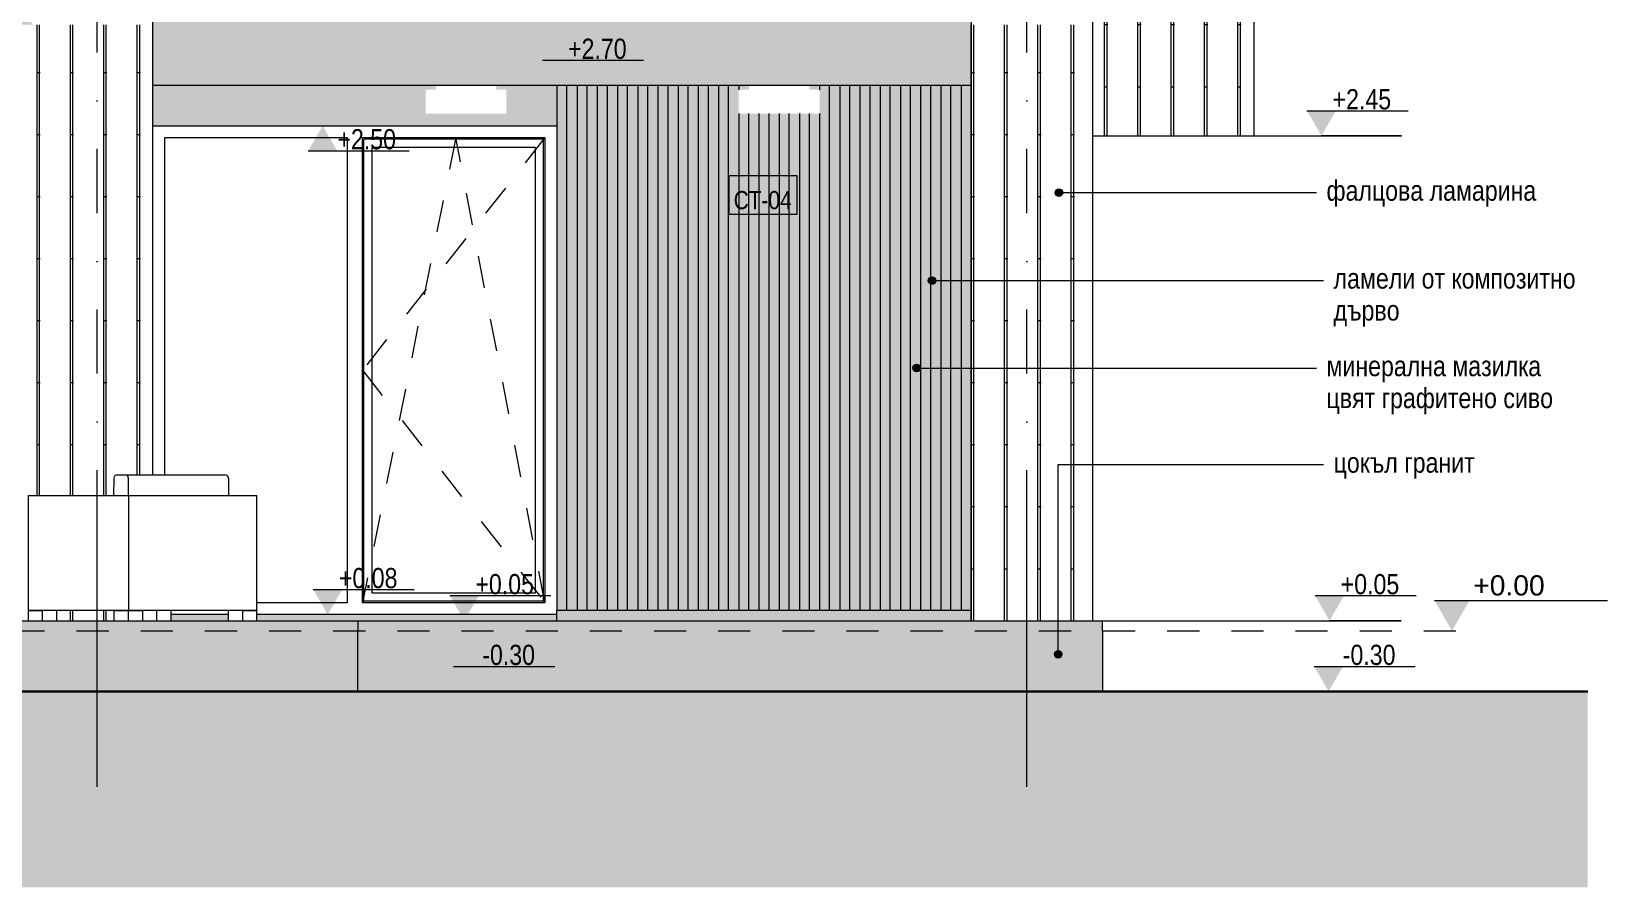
# Model space of a CAD drawing. Header units: centimetres. Extents: x -1923 to 51, y -127 to 807.
# Drawn here: x -729 to 51, y -127 to 297 of the extents above; entities that cross this region are included whole.
import ezdxf

# ---------------------------------------------------------------- set-up
doc = ezdxf.new("R2010")
doc.units = ezdxf.units.CM
doc.linetypes.add('Dash', pattern=[31.75, 15.875, -15.875])
doc.linetypes.add('Dash dot', pattern=[79.375, 31.75, -23.8125, 0, -23.8125])
for name, color, linetype, lineweight in [('A-ANNO-NOTE', 7, 'Continuous', 9), ('A-DETL-GENF', 7, 'Continuous', 9), ('A-FLOR', 7, 'Continuous', 9), ('A-FLOR-LEVL', 7, 'Continuous', 9), ('A-FLOR-PATT', 7, 'Continuous', 9), ('A-GLAZ', 7, 'Continuous', 5), ('A-GLAZ-CWMG', 7, 'Continuous', 9), ('A-GLAZ-HDLN', 7, 'Dash', 5), ('A-WALL', 7, 'Continuous', 9), ('A-WALL-IDEN', 7, 'Continuous', 9), ('A-WALL-PATT', 7, 'Continuous', 9), ('G-ANNO-DIMS', 7, 'Continuous', 9), ('G-ANNO-TEXT', 7, 'Continuous', 9), ('I-FURN', 7, 'Continuous', 9), ('S-GRID', 7, 'Continuous', 9)]:
    doc.layers.add(name, color=color, linetype=linetype, lineweight=lineweight)
doc.layers.add('A-DETL', color=7, linetype='Continuous', lineweight=9, true_color=0x008000)
doc.styles.add('Arial', font='arial.ttf', dxfattribs={"height": 10})
doc.styles.add('Arial Narrow', font='ARIALN.TTF', dxfattribs={"height": 10})
doc.styles.add('Arial Narrow_1', font='ARIALN.TTF', dxfattribs={"height": 10})
doc.styles.add('Arial Narrow_3', font='ARIALN.TTF', dxfattribs={"height": 9})

# ---------------------------------------------------------------- blocks, each defined once
blk = doc.blocks.new('Sofa-10 - 900 x 700-V1-СЕВЕР')
at = {"layer": 'I-FURN'}
for p, q in [((-688.33, 75.56), (-688.57, 67)), ((-682.28, 77), (-687.27, 77)), ((-632.78, 77), (-682.28, 77)), ((-681.21, 67), (-681.21, 75.5)), ((-631.72, 75.5), (-631.72, 67)), ((-730.71, 10), (-730.71, 67)), ((-730.71, 67), (-681.21, 67)), ((-681.21, 67), (-617.57, 67)), ((-681.21, 67), (-681.21, 10)), ((-617.57, 10), (-617.57, 67)), ((-730.71, 10), (-723.64, 10)), ((-730.71, 5), (-730.71, 10)), ((-681.21, 10), (-730.71, 10)), ((-723.64, 5), (-723.64, 10)), ((-716.57, 5), (-716.57, 10)), ((-688.29, 10), (-681.21, 10)), ((-688.29, 5), (-688.29, 10)), ((-681.21, 10), (-674.14, 10)), ((-681.21, 5), (-681.21, 10)), ((-617.57, 10), (-681.21, 10)), ((-674.14, 10), (-674.14, 5)), ((-667.07, 5), (-667.07, 10)), ((-660, 5), (-660, 10)), ((-631.72, 5), (-631.72, 10)), ((-624.65, 10), (-617.57, 10)), ((-624.65, 10), (-624.65, 5)), ((-617.57, 5), (-617.57, 10))]:
    blk.add_line(p, q, dxfattribs=at)
for centre, start_param, end_param in [((-687.27, 75.5), 0, 1.530278), ((-682.28, 75.5), 4.712389, 6.283185), ((-632.78, 75.5), 4.712389, 6.283185)]:
    blk.add_ellipse(centre, major_axis=(0, 1.5), ratio=0.707107, start_param=start_param, end_param=end_param, dxfattribs=at)
blk = doc.blocks.new('DOUBLE - OK_F - 200x242-2493595-СЕВЕР')
at = {"layer": 'A-GLAZ'}
for p, q in [((-663.24, 77), (-663.24, 244.1)), ((-663.24, 244.1), (-572.94, 244.1)), ((-572.94, 244.1), (-572.94, 13.9)), ((-565.34, 13.9), (-565.34, 244.1)), ((-565.34, 244.1), (-475.04, 244.1)), ((-564.64, 14.6), (-564.64, 243.4)), ((-475.74, 243.4), (-564.64, 243.4)), ((-475.74, 14.6), (-475.74, 243.4)), ((-475.04, 244.1), (-475.04, 13.9)), ((-560.54, 18.7), (-560.54, 239.3)), ((-560.54, 239.3), (-479.84, 239.3)), ((-479.84, 239.3), (-479.84, 18.7)), ((-479.84, 18.7), (-560.54, 18.7)), ((-572.94, 13.9), (-617.57, 13.9)), ((-475.04, 13.9), (-565.34, 13.9)), ((-475.74, 14.6), (-564.64, 14.6))]:
    blk.add_line(p, q, dxfattribs=at)
at = {"layer": 'A-GLAZ-HDLN'}
for p, q in [((-519.14, 244.1), (-565.34, 13.9)), ((-475.04, 244.1), (-565.34, 129)), ((-475.04, 13.9), (-519.14, 244.1)), ((-565.34, 129), (-475.04, 13.9))]:
    blk.add_line(p, q, dxfattribs=at)
blk = doc.blocks.new('Rectangular Mullion - TEC_LAMEL-2326487-СЕВЕР')
at = {"layer": 'A-GLAZ-CWMG', "true_color": 0xcfc6ba}
blk.add_hatch(color=9, dxfattribs=at).paths.add_polyline_path([(-969.19, 10), (-964.19, 10), (-964.19, 270), (-969.19, 270), (-969.19, 14.5)])
at = {"layer": 'A-GLAZ-CWMG'}
for p, q in [((-969.19, 270), (-969.19, 10)), ((-964.19, 10), (-964.19, 270)), ((-964.19, 10), (-969.19, 10))]:
    blk.add_line(p, q, dxfattribs=at)
blk = doc.blocks.new('Rectangular Mullion - TEC_LAMEL-V6-СЕВЕР')
at = {"layer": 'A-GLAZ-CWMG', "true_color": 0xcfc6ba}
h = blk.add_hatch(color=9, dxfattribs=at)
h.paths.add_polyline_path([(-379.14, 10), (-374.14, 10), (-374.14, 256.03), (-379.14, 256.03), (-379.14, 30.23)])
h.paths.add_polyline_path([(-376.85, 267.81), (-374.14, 267.81), (-374.14, 270), (-379.14, 270), (-379.14, 267.81), (-378.56, 267.81)])
at = {"layer": 'A-GLAZ-CWMG'}
for p, q in [((-379.14, 270), (-379.14, 267.81)), ((-379.14, 256.03), (-379.14, 10)), ((-374.14, 10), (-374.14, 256.03)), ((-374.14, 10), (-379.14, 10))]:
    blk.add_line(p, q, dxfattribs=at)
blk = doc.blocks.new('Rectangular Mullion - TEC_LAMEL-V7-СЕВЕР')
at = {"layer": 'A-GLAZ-CWMG', "true_color": 0xcfc6ba}
blk.add_hatch(color=9, dxfattribs=at).paths.add_polyline_path([(-369.14, 10), (-364.14, 10), (-364.14, 256.03), (-369.14, 256.03), (-369.14, 30.23)])
at = {"layer": 'A-GLAZ-CWMG'}
for p, q in [((-369.14, 256.03), (-369.14, 10)), ((-364.14, 10), (-364.14, 256.03)), ((-364.14, 10), (-369.14, 10))]:
    blk.add_line(p, q, dxfattribs=at)
blk = doc.blocks.new('Rectangular Mullion - TEC_LAMEL-V8-СЕВЕР')
at = {"layer": 'A-GLAZ-CWMG', "true_color": 0xcfc6ba}
blk.add_hatch(color=9, dxfattribs=at).paths.add_polyline_path([(-339.14, 10), (-334.14, 10), (-334.14, 270), (-339.14, 270), (-339.14, 14.5)])
at = {"layer": 'A-GLAZ-CWMG'}
for p, q in [((-339.14, 270), (-339.14, 267.81)), ((-334.14, 10), (-334.14, 270)), ((-339.14, 256.03), (-339.14, 10)), ((-334.14, 10), (-339.14, 10))]:
    blk.add_line(p, q, dxfattribs=at)
blk = doc.blocks.new('Rectangular Mullion - TEC_LAMEL-V9-СЕВЕР')
at = {"layer": 'A-GLAZ-CWMG', "true_color": 0xcfc6ba}
blk.add_hatch(color=9, dxfattribs=at).paths.add_polyline_path([(-265.75, 10), (-264.14, 10), (-264.14, 270), (-269.14, 270), (-269.14, 10)])
at = {"layer": 'A-GLAZ-CWMG'}
for p in [(-269.14, 270), (-264.14, 10)]:
    blk.add_line(p, (-269.14, 10), dxfattribs=at)
blk = doc.blocks.new('Level - w_ name-271244-СЕВЕР')
at = {"layer": 'A-FLOR-LEVL'}
blk.add_hatch(color=256, dxfattribs=at).paths.add_polyline_path([(-34.78, 15), (-17.46, 15), (-26.12, 0)])
blk.add_line((-34.78, 15), (50.8, 15), dxfattribs=at)
blk = doc.blocks.new('Spot Elevations - ELEVATION_PROJECT-150941-СЕВЕР')
at = {"layer": 'A-ANNO-NOTE'}
blk.add_hatch(color=256, dxfattribs=at).paths.add_polyline_path([(-1811.3, 587.27), (-1796.99, 587.27), (-1804.14, 574.88)])
blk.add_line((-1811.3, 587.27), (-1761.3, 587.27), dxfattribs=at)

msp = doc.modelspace()

# ---------------------------------------------------------------- hatches: boundary and pattern name
at = {"layer": 'A-DETL-GENF'}
h = msp.add_hatch(dxfattribs=at)
h.set_pattern_fill('FP1_14', color=256, style=0, pattern_type=2)
h.set_pattern_definition([(0, (-778.366, 0), (19.05, 19.05), [19.05, -19.05]), (0, (-778.366, 7.144), (19.05, 19.05), [19.05, -19.05]), (0, (-778.366, 14.287), (19.05, 19.05), [19.05, -19.05]), (90, (-775.985, 16.669), (-19.05, 19.05), [19.05, -19.05]), (90, (-768.841, 16.669), (-19.05, 19.05), [19.05, -19.05]), (90, (-761.697, 16.669), (-19.05, 19.05), [19.05, -19.05])])
h.paths.add_polyline_path([(-204.4, -127.05), (41, -127.05), (41, -30), (-1922.17, -30), (-1922.17, -127.05), (-449.79, -127.05)])
at = {"layer": 'A-FLOR-PATT', "lineweight": 5, "true_color": 0xebebeb}
for points in [[(-572.49, 0), (-567.64, 0), (-567.64, 5), (-1414.14, 5), (-1414.14, 0), (-587.83, 0)], [(-204.4, 0), (-199.14, 0), (-199.14, 5), (-567.64, 5), (-567.64, 0), (-219.73, 0)]]:
    msp.add_hatch(color=7, dxfattribs=at).paths.add_polyline_path(points)
at = {"layer": 'A-WALL-PATT', "true_color": 0x8b8b8b}
h = msp.add_hatch(dxfattribs=at)
h.set_pattern_fill('FP1_5', color=252, style=0, pattern_type=2)
h.set_pattern_definition([(0, (-198.12, 300), (16.51, 30.709), [0.8382, -15.672]), (90, (-214.63, 300), (-16.51, 30.709), [30.709, 0]), (90, (-213.36, 300), (-16.51, 30.709), [30.709, 0])])
h.paths.add_polyline_path([(-129.14, 245), (-129.14, 564.19), (-191.41, 581.46), (-191.98, 578.88), (-192.32, 578.28), (-192.8, 577.77), (-193.37, 577.41), (-194.23, 577.08), (-194.3, 576.94), (-194.3, 575.38), (-194.5, 575.18), (-204.14, 575.18), (-204.14, 245), (-143.05, 245)])
h.paths.add_polyline_path([(-195.3, 576.18), (-195.3, 578.16), (-194.1, 578.21), (-193.71, 578.36), (-193.36, 578.6), (-193.09, 578.92), (-192.9, 579.3), (-192.37, 581.72), (-203.14, 584.71), (-203.14, 576.18), (-196.73, 576.18)])
at = {"layer": 'A-WALL-PATT', "lineweight": 5, "true_color": 0x787878}
h = msp.add_hatch(color=8, dxfattribs=at)
h.paths.add_polyline_path([(-503.47, 270), (-264.14, 270), (-264.14, 325), (-669.14, 325), (-669.14, 270), (-511.14, 270)])
h.paths.add_polyline_path([(-879.24, 300), (-729.14, 300), (-729.14, 325), (-904.14, 325), (-904.14, 300)])
at = {"layer": 'A-WALL-PATT', "true_color": 0x8b8b8b}
h = msp.add_hatch(dxfattribs=at)
h.set_pattern_fill('FP1_6', color=252, style=0, pattern_type=2)
h.set_pattern_definition([(0, (-643.89, 0), (16.51, 30.709), [0.8382, -15.672]), (90, (-660.4, 0), (-16.51, 30.709), [30.709, 0]), (90, (-659.13, 0), (-16.51, 30.709), [30.709, 0])])
h.paths.add_polyline_path([(-716.57, 5), (-688.29, 5), (-688.29, 10), (-716.57, 10), (-716.57, 6.63)])
h.paths.add_polyline_path([(-725.86, 67), (-688.57, 67), (-688.28, 75.94), (-688.17, 76.28), (-688, 76.58), (-687.78, 76.81), (-687.53, 76.95), (-687.27, 77), (-669.14, 77), (-669.14, 300), (-729.14, 300), (-729.14, 67)])
h = msp.add_hatch(dxfattribs=at)
h.set_pattern_fill('FP1_7', color=252, style=0, pattern_type=2)
h.set_pattern_definition([(0, (-3021.33, 0), (16.51, 30.709), [0.8382, -15.672]), (90, (-3037.84, 0), (-16.51, 30.709), [30.709, 0]), (90, (-3036.57, 0), (-16.51, 30.709), [30.709, 0])])
h.paths.add_polyline_path([(-264.14, 5), (-209.14, 5), (-209.14, 300), (-264.14, 300), (-264.14, 6.63)])
at = {"layer": 'A-WALL-PATT', "true_color": 0x787878}
h = msp.add_hatch(color=8, dxfattribs=at)
h.paths.add_polyline_path([(-660, 5), (-631.72, 5), (-631.72, 8), (-660, 8), (-660, 6.63)])
h.paths.add_polyline_path([(-469.64, 5), (-469.14, 5), (-469.14, 8), (-617.57, 8), (-617.57, 5), (-480.47, 5)])
h.paths.add_polyline_path([(-464.14, 10), (-459.14, 10), (-459.14, 270), (-464.14, 270), (-464.14, 14.5)])
h.paths.add_polyline_path([(-454.14, 10), (-449.14, 10), (-449.14, 270), (-454.14, 270), (-454.14, 14.5)])
h.paths.add_polyline_path([(-369.14, 10), (-369.14, 256.03), (-374.14, 256.03), (-374.14, 10)])
h.paths.add_polyline_path([(-379.14, 10), (-379.14, 270), (-384.14, 270), (-384.14, 10)])
h.paths.add_polyline_path([(-359.14, 10), (-359.14, 256.03), (-364.14, 256.03), (-364.14, 10)])
h.paths.add_polyline_path([(-269.14, 10), (-269.14, 270), (-274.14, 270), (-274.14, 10)])
h.paths.add_polyline_path([(-444.14, 10), (-439.14, 10), (-439.14, 270), (-444.14, 270), (-444.14, 14.5)])
h.paths.add_polyline_path([(-434.14, 10), (-429.14, 10), (-429.14, 270), (-434.14, 270), (-434.14, 14.5)])
h.paths.add_polyline_path([(-424.14, 10), (-419.14, 10), (-419.14, 270), (-424.14, 270), (-424.14, 14.5)])
h.paths.add_polyline_path([(-354.14, 10), (-349.14, 10), (-349.14, 256.03), (-354.14, 256.03), (-354.14, 14.5)])
h.paths.add_polyline_path([(-339.14, 10), (-339.14, 256.03), (-344.14, 256.03), (-344.14, 10)])
h.paths.add_polyline_path([(-279.14, 10), (-279.14, 270), (-284.14, 270), (-284.14, 10)])
h.paths.add_polyline_path([(-334.14, 10), (-329.14, 10), (-329.14, 270), (-334.14, 270), (-334.14, 14.5)])
h.paths.add_polyline_path([(-324.14, 10), (-319.14, 10), (-319.14, 270), (-324.14, 270), (-324.14, 30.23)])
h.paths.add_polyline_path([(-414.14, 10), (-409.14, 10), (-409.14, 270), (-414.14, 270), (-414.14, 30.23)])
h.paths.add_polyline_path([(-404.14, 10), (-399.14, 10), (-399.14, 270), (-404.14, 270), (-404.14, 30.23)])
h.paths.add_polyline_path([(-394.14, 10), (-389.14, 10), (-389.14, 270), (-394.14, 270), (-394.14, 30.23)])
h.paths.add_polyline_path([(-289.14, 10), (-289.14, 270), (-294.14, 270), (-294.14, 10)])
h.paths.add_polyline_path([(-299.14, 10), (-299.14, 270), (-304.14, 270), (-304.14, 10)])
h.paths.add_polyline_path([(-309.14, 10), (-309.14, 270), (-314.14, 270), (-314.14, 10)])
h.paths.add_polyline_path([(-587.83, 250), (-469.14, 250), (-469.14, 270), (-499.14, 270), (-499.14, 267.81), (-494.14, 267.81), (-494.14, 256.03), (-534.14, 256.03), (-534.14, 267.81), (-529.14, 267.81), (-529.14, 270), (-669.14, 270), (-669.14, 250), (-595.5, 250)])
h.paths.add_polyline_path([(-344.14, 267.81), (-339.14, 267.81), (-339.14, 270), (-344.14, 270)])
at = {"layer": 'A-WALL-PATT', "lineweight": 5, "true_color": 0xebebeb}
for points in [[(-388.44, 5), (-264.14, 5), (-264.14, 10), (-469.14, 10), (-469.14, 5), (-419.12, 5)], [(-1414.14, -30), (-567.64, -30), (-567.64, 0), (-1414.14, 0), (-1414.14, -1.23)], [(-251.79, -30), (-199.14, -30), (-199.14, 0), (-567.64, 0), (-567.64, -30), (-449.79, -30)]]:
    msp.add_hatch(color=7, dxfattribs=at).paths.add_polyline_path(points)
at = {"layer": 'G-ANNO-TEXT'}
h = msp.add_hatch(color=256, dxfattribs=at)
edge = h.paths.add_edge_path()
edge.add_arc((-220.71, 216.87), 1.88, 0, 360)
h = msp.add_hatch(color=256, dxfattribs=at)
edge = h.paths.add_edge_path()
edge.add_arc((-283.46, 173.37), 1.88, 0, 360)
h = msp.add_hatch(color=256, dxfattribs=at)
edge = h.paths.add_edge_path()
edge.add_arc((-291.09, 130.01), 1.88, 0, 360)
h = msp.add_hatch(color=256, dxfattribs=at)
edge = h.paths.add_edge_path()
edge.add_arc((-221.05, -11.7), 1.87, 0, 360)

# ---------------------------------------------------------------- linework, layer by layer
at = {"layer": 'A-DETL', "color": 7, "lineweight": 30}
msp.add_line((41, -30), (-1922.17, -30), dxfattribs=at)
at = {"layer": 'A-FLOR'}
for p, q in [((-1814.14, 5), (-199.14, 5)), ((-567.64, 5), (-567.64, 0)), ((-199.14, 0), (-199.14, 5))]:
    msp.add_line(p, q, dxfattribs=at)
at = {"layer": 'A-FLOR-LEVL', "linetype": 'Dash'}
msp.add_line((-1881.56, 0), (-17.46, 0), dxfattribs=at)
at = {"layer": 'A-WALL'}
for p, q in [((-669.14, 77), (-669.14, 674.51)), ((-204.14, 575.18), (-204.14, 5)), ((-264.14, 562.19), (-264.14, 5)), ((-124.14, 552.99), (-124.14, 245)), ((-669.14, 270), (-264.14, 270)), ((-669.14, 250), (-469.14, 250)), ((-204.14, 245), (-124.14, 245)), ((-631.72, 8), (-660, 8)), ((-469.14, 8), (-617.57, 8)), ((-469.14, 5), (-469.14, 10)), ((-264.14, 10), (-469.14, 10)), ((-567.64, -30), (-567.64, 0)), ((-199.14, 0), (-199.14, -30))]:
    msp.add_line(p, q, dxfattribs=at)
at = {"layer": 'A-WALL-IDEN', "flags": 128}
msp.add_lwpolyline([(-383.85, 225.3), (-350.4, 225.3), (-350.4, 206.1), (-383.85, 206.1)], close=True, dxfattribs=at)
at = {"layer": 'G-ANNO-DIMS'}
for p, q in [((-129.14, 245), (-51.2, 245)), ((-51.2, 245), (-90.77, 245)), ((-199.14, 5), (-51.24, 5)), ((-51.24, 5), (-86.75, 5))]:
    msp.add_line(p, q, dxfattribs=at)
at = {"layer": 'G-ANNO-TEXT'}
for p, q in [((-220.71, 216.87), (-93.26, 216.87)), ((-283.46, 173.37), (-89.74, 173.37)), ((-291.09, 130.01), (-93.26, 130.01)), ((-221.05, 82.24), (-89.74, 82.24)), ((-221.05, -11.7), (-221.05, 82.24))]:
    msp.add_line(p, q, dxfattribs=at)
for centre, radius in [((-220.71, 216.87), 1.88), ((-283.46, 173.37), 1.88), ((-291.09, 130.01), 1.88), ((-221.05, -11.7), 1.87)]:
    msp.add_circle(centre, radius, dxfattribs=at)
at = {"layer": 'S-GRID', "color": 1, "linetype": 'Dash dot', "lineweight": 18, "true_color": 0xff0000}
for p, q in [((-696.64, 47.81), (-696.64, 652.09)), ((-236.64, 47.81), (-236.64, 652.09))]:
    msp.add_line(p, q, dxfattribs=at)
at = {"layer": 'S-GRID', "color": 1, "lineweight": 18, "true_color": 0xff0000}
for p, q in [((-696.64, -77.19), (-696.64, 47.81)), ((-236.64, -77.19), (-236.64, 47.81))]:
    msp.add_line(p, q, dxfattribs=at)

# ---------------------------------------------------------------- block references
at = {"layer": 'A-FLOR-LEVL'}
msp.add_blockref('Level - w_ name-271244-СЕВЕР', (0, 0), dxfattribs=at)
at = {"layer": 'A-GLAZ'}
msp.add_blockref('DOUBLE - OK_F - 200x242-2493595-СЕВЕР', (0, 0), dxfattribs=at)
at = {"layer": 'A-GLAZ-CWMG'}
for name, p in [('Rectangular Mullion - TEC_LAMEL-2326487-СЕВЕР', (500.05, 0)), ('Rectangular Mullion - TEC_LAMEL-2326487-СЕВЕР', (510.05, 0)), ('Rectangular Mullion - TEC_LAMEL-2326487-СЕВЕР', (520.05, 0)), ('Rectangular Mullion - TEC_LAMEL-2326487-СЕВЕР', (530.05, 0)), ('Rectangular Mullion - TEC_LAMEL-2326487-СЕВЕР', (540.05, 0)), ('Rectangular Mullion - TEC_LAMEL-2326487-СЕВЕР', (550.05, 0)), ('Rectangular Mullion - TEC_LAMEL-2326487-СЕВЕР', (560.05, 0)), ('Rectangular Mullion - TEC_LAMEL-2326487-СЕВЕР', (570.05, 0)), ('Rectangular Mullion - TEC_LAMEL-2326487-СЕВЕР', (580.05, 0)), ('Rectangular Mullion - TEC_LAMEL-V6-СЕВЕР', (0, 0)), ('Rectangular Mullion - TEC_LAMEL-V8-СЕВЕР', (0, 0)), ('Rectangular Mullion - TEC_LAMEL-2326487-СЕВЕР', (640.05, 0)), ('Rectangular Mullion - TEC_LAMEL-2326487-СЕВЕР', (650.05, 0)), ('Rectangular Mullion - TEC_LAMEL-2326487-СЕВЕР', (660.05, 0)), ('Rectangular Mullion - TEC_LAMEL-2326487-СЕВЕР', (670.05, 0)), ('Rectangular Mullion - TEC_LAMEL-2326487-СЕВЕР', (680.05, 0)), ('Rectangular Mullion - TEC_LAMEL-2326487-СЕВЕР', (690.05, 0)), ('Rectangular Mullion - TEC_LAMEL-V9-СЕВЕР', (0, 0)), ('Rectangular Mullion - TEC_LAMEL-V7-СЕВЕР', (0, 0)), ('Rectangular Mullion - TEC_LAMEL-V7-СЕВЕР', (10, 0)), ('Rectangular Mullion - TEC_LAMEL-V7-СЕВЕР', (20, 0))]:
    msp.add_blockref(name, p, dxfattribs=at)
at = {"layer": 'G-ANNO-DIMS'}
for p in [(1335, -304.88), (1713.38, -329.88), (1221.6, -566.88), (1289.16, -569.88), (1717.4, -569.88), (1291.07, -604.88), (1716.92, -604.88)]:
    msp.add_blockref('Spot Elevations - ELEVATION_PROJECT-150941-СЕВЕР', p, dxfattribs=at)
at = {"layer": 'G-ANNO-DIMS', "extrusion": (0, 0, -1), "rotation": 180}
msp.add_blockref('Spot Elevations - ELEVATION_PROJECT-150941-СЕВЕР', (-1219.09, 824.88), dxfattribs=at)
at = {"layer": 'I-FURN'}
msp.add_blockref('Sofa-10 - 900 x 700-V1-СЕВЕР', (0, 0), dxfattribs=at)

# ---------------------------------------------------------------- texts
at = {"layer": 'A-FLOR-LEVL', "insert": (-15.62, 22.41), "char_height": 10, "width": 36.4, "attachment_point": 4, "line_spacing_factor": 0.936439, "style": 'Arial'}
msp.add_mtext('\\pt5,10,15,20,25,30,35,40,45,50,55,60,65,70,75,80,85,90,95,100,105,110,115,120,125,130,135,140,145,150,155,160;+0.00', dxfattribs=at)
at = {"layer": 'A-WALL-IDEN', "insert": (-367.3, 213.11), "char_height": 9, "width": 28.45, "attachment_point": 5, "line_spacing_factor": 0.949189, "style": 'Arial Narrow_3'}
msp.add_mtext('\\pt25.00002,50.00004,74.99997,99.99999,125.00001,150.00003,174.99996,199.99998,225,250.00002,275.00004,299.99997,324.99999,350.00001,375.00003,399.99996,424.99998,450,475.00002,500.00004,524.99997,549.99999,575.00001,600.00003,624.99996,649.99998,675,700.00002,725.00004,749.99997,774.99999,800.00001;{\\fArial Narrow|b0|i0|c204|p34;СТ}-04', dxfattribs=at)
at = {"layer": 'G-ANNO-DIMS', "char_height": 10, "attachment_point": 1, "line_spacing_factor": 0.974696, "style": 'Arial Narrow'}
for s, insert, width in [('+2.70', (-463.62, 293.09), 34.7536), ('+2.45', (-85.25, 268.09), 34.7536), ('+2.50', (-577.76, 248.31), 34.7536), ('+0.08', (-577.02, 31.09), 34.7536), ('+0.05', (-509.47, 28.09), 34.7536), ('+0.05', (-81.23, 28.09), 34.7536), ('-0.30', (-506.08, -6.91), 31.1923), ('-0.30', (-80.22, -6.91), 31.1923)]:
    msp.add_mtext(s, dxfattribs=dict(at, insert=insert, width=width))
at = {"layer": 'G-ANNO-TEXT', "char_height": 10, "attachment_point": 1, "line_spacing_factor": 0.949189, "style": 'Arial Narrow_1'}
for s, insert, width in [('\\pt15,30,45,60,75,90,105,120,135,150,165,180,195,210,225,240,255,270,285,300,315,330,345,360,375,390,405,420,435,450,465,480;{\\fArial Narrow|b0|i0|c204|p34;фалцова ламарина}', (-88.26, 222.88), 106.8), ('\\pt15,30,45,60,75,90,105,120,135,150,165,180,195,210,225,240,255,270,285,300,315,330,345,360,375,390,405,420,435,450,465,480;{\\fArial Narrow|b0|i0|c204|p34;ламели от композитно дърво}', (-84.74, 179.38), 120.4), ('\\pt15,30,45,60,75,90,105,120,135,150,165,180,195,210,225,240,255,270,285,300,315,330,345,360,375,390,405,420,435,450,465,480;{\\fArial Narrow|b0|i0|c204|p34;минерална мазилка цвят графитено сиво}', (-88.26, 136.03), 130.3), ('\\pt15,30,45,60,75,90,105,120,135,150,165,180,195,210,225,240,255,270,285,300,315,330,345,360,375,390,405,420,435,450,465,480;{\\fArial Narrow|b0|i0|c204|p34;цокъл гранит}', (-84.74, 88.25), 112.8)]:
    msp.add_mtext(s, dxfattribs=dict(at, insert=insert, width=width))

doc.saveas('drawing.dxf')
